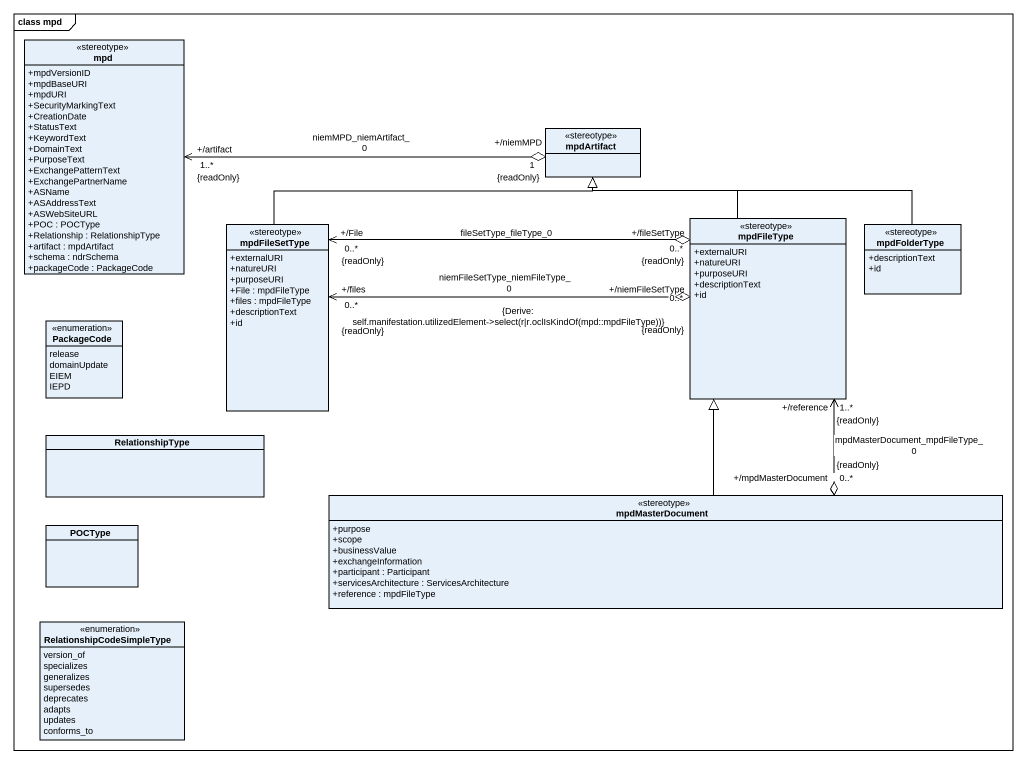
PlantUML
@startuml
mainframe class mpd
hide circle
hide empty members
skinparam classAttributeIconSize 0
class mpd <<stereotype>> {
  +mpdVersionID
  +mpdBaseURI
  +mpdURI
  +SecurityMarkingText
  +CreationDate
  +StatusText
  +KeywordText
  +DomainText
  +PurposeText
  +ExchangePatternText
  +ExchangePartnerName
  +ASName
  +ASAddressText
  +ASWebSiteURL
  +POC : POCType
  +Relationship : RelationshipType
  +artifact : mpdArtifact
  +schema : ndrSchema
  +packageCode : PackageCode
}
class mpdArtifact <<stereotype>>
class mpdFileSetType <<stereotype>> {
  +externalURI
  +natureURI
  +purposeURI
  +File : mpdFileType
  +files : mpdFileType
  +descriptionText
  +id
}
class mpdFileType <<stereotype>> {
  +externalURI
  +natureURI
  +purposeURI
  +descriptionText
  +id
}
class mpdFolderType <<stereotype>> {
  +descriptionText
  +id
}
enum PackageCode {
  release
  domainUpdate
  EIEM
  IEPD
}
class RelationshipType
class mpdMasterDocument <<stereotype>> {
  +purpose
  +scope
  +businessValue
  +exchangeInformation
  +participant : Participant
  +servicesArchitecture : ServicesArchitecture
  +reference : mpdFileType
}
class POCType
enum RelationshipCodeSimpleType {
  version_of
  specializes
  generalizes
  supersedes
  deprecates
  adapts
  updates
  conforms_to
}
mpd "+/artifact\n1..*\n{readOnly}" <-right-o "+/niemMPD\n1\n{readOnly}" mpdArtifact : niemMPD_niemArtifact_0
mpdFileSetType -right-|> mpdArtifact
mpdFileSetType "+/files\n0..*\n{readOnly}\n{Derive: self.manifestation.utilizedElement->select(r|r.oclIsKindOf(mpd::mpdFileType))}" <-right-o "+/niemFileSetType\n0..*\n{readOnly}" mpdFileType : niemFileSetType_niemFileType_0
mpdFileType -up-|> mpdArtifact
mpdFileType "+/fileSetType\n0..*\n{readOnly}" o-left-> "+/File\n0..*\n{readOnly}" mpdFileSetType : fileSetType_fileType_0
mpdFolderType -left-|> mpdArtifact
mpdMasterDocument "+/mpdMasterDocument\n0..*\n{readOnly}" o-up-> "+/reference\n1..*\n{readOnly}" mpdFileType : mpdMasterDocument_mpdFileType_0
mpdMasterDocument -up-|> mpdFileType
@enduml
